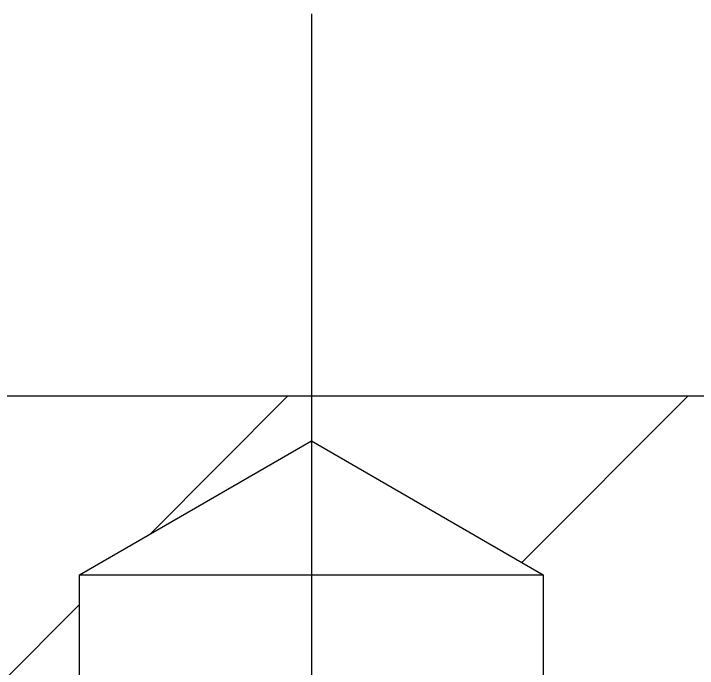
# Model space of a CAD drawing. Header units: millimetres. Extents: x 1036 to 1568, y -23 to 352.
# Drawn here: x 1359.81 to 1367.48, y 318.01 to 325.34 of the extents above; entities that cross this region are included whole.
import ezdxf

# ---------------------------------------------------------------- set-up
doc = ezdxf.new("R2010")
doc.units = ezdxf.units.MM
doc.linetypes.add('CENTER', pattern=[50.8, 31.75, -6.35, 6.35, -6.35])
doc.layers.add('CenterLine', color=1, linetype='CENTER', lineweight=9)
doc.layers.add('SolidLine', color=7, linetype='Continuous', lineweight=30)

msp = doc.modelspace()

# ---------------------------------------------------------------- hatches: boundary and pattern name
at = {"layer": 'SolidLine', "linetype": 'Continuous', "lineweight": 18}
h = msp.add_hatch(dxfattribs=at)
h.set_pattern_fill('ANSI31', color=256, style=0)
h.set_pattern_definition([(45, (709.4234, 4.3545), (-2.245064, 2.245064), [])])
edge = h.paths.add_edge_path(flags=0)
edge.add_arc((1375.0505, 318.4557), 0.1, 270, 360)
edge.add_line((1375.1505, 318.4557), (1375.1505, 320.9557))
edge.add_arc((1375.0505, 320.9557), 0.1, 0, 90)
edge.add_line((1375.0505, 321.0557), (1351.2505, 321.0557))
edge.add_arc((1351.2505, 320.9557), 0.1, 90, 180)
edge.add_line((1351.1505, 320.9557), (1351.1505, 318.4557))
edge.add_arc((1351.2505, 318.4557), 0.1, 180, 270)
edge.add_line((1351.2505, 318.3557), (1352.2505, 318.3557))
edge.add_line((1352.2505, 318.3557), (1352.2505, 314.3557))
edge.add_line((1352.2505, 314.3557), (1352.7505, 313.8557))
edge.add_line((1352.7505, 313.8557), (1360.0505, 313.8557))
edge.add_line((1360.0505, 313.8557), (1360.5505, 314.3557))
edge.add_line((1360.5505, 314.3557), (1360.5505, 319.0557))
edge.add_line((1360.5505, 319.0557), (1363.1505, 320.5568))
edge.add_line((1363.1505, 320.5568), (1365.7505, 319.0557))
edge.add_line((1365.7505, 319.0557), (1365.7505, 314.3557))
edge.add_line((1365.7505, 314.3557), (1366.2505, 313.8557))
edge.add_line((1366.2505, 313.8557), (1373.5505, 313.8557))
edge.add_line((1373.5505, 313.8557), (1374.0505, 314.3557))
edge.add_line((1374.0505, 314.3557), (1374.0505, 318.3557))
edge.add_line((1374.0505, 318.3557), (1375.0505, 318.3557))

# ---------------------------------------------------------------- linework, layer by layer
at = {"layer": 'CenterLine', "lineweight": -3, "ltscale": 0.5}
msp.add_line((1363.1505, 325.3447), (1363.1505, 86.037), dxfattribs=at)
at = {"layer": 'SolidLine', "color": 7, "linetype": 'Continuous', "lineweight": 25}
for p, q in [((1375.0505, 321.0557), (1351.2505, 321.0557)), ((1360.5505, 319.0557), (1363.1505, 320.5568)), ((1363.1505, 320.5568), (1365.7505, 319.0557)), ((1360.5505, 314.3557), (1360.5505, 319.0557)), ((1360.5505, 319.0557), (1365.7505, 319.0557)), ((1365.7505, 319.0557), (1365.7505, 314.3557))]:
    msp.add_line(p, q, dxfattribs=at)

doc.saveas('drawing.dxf')
